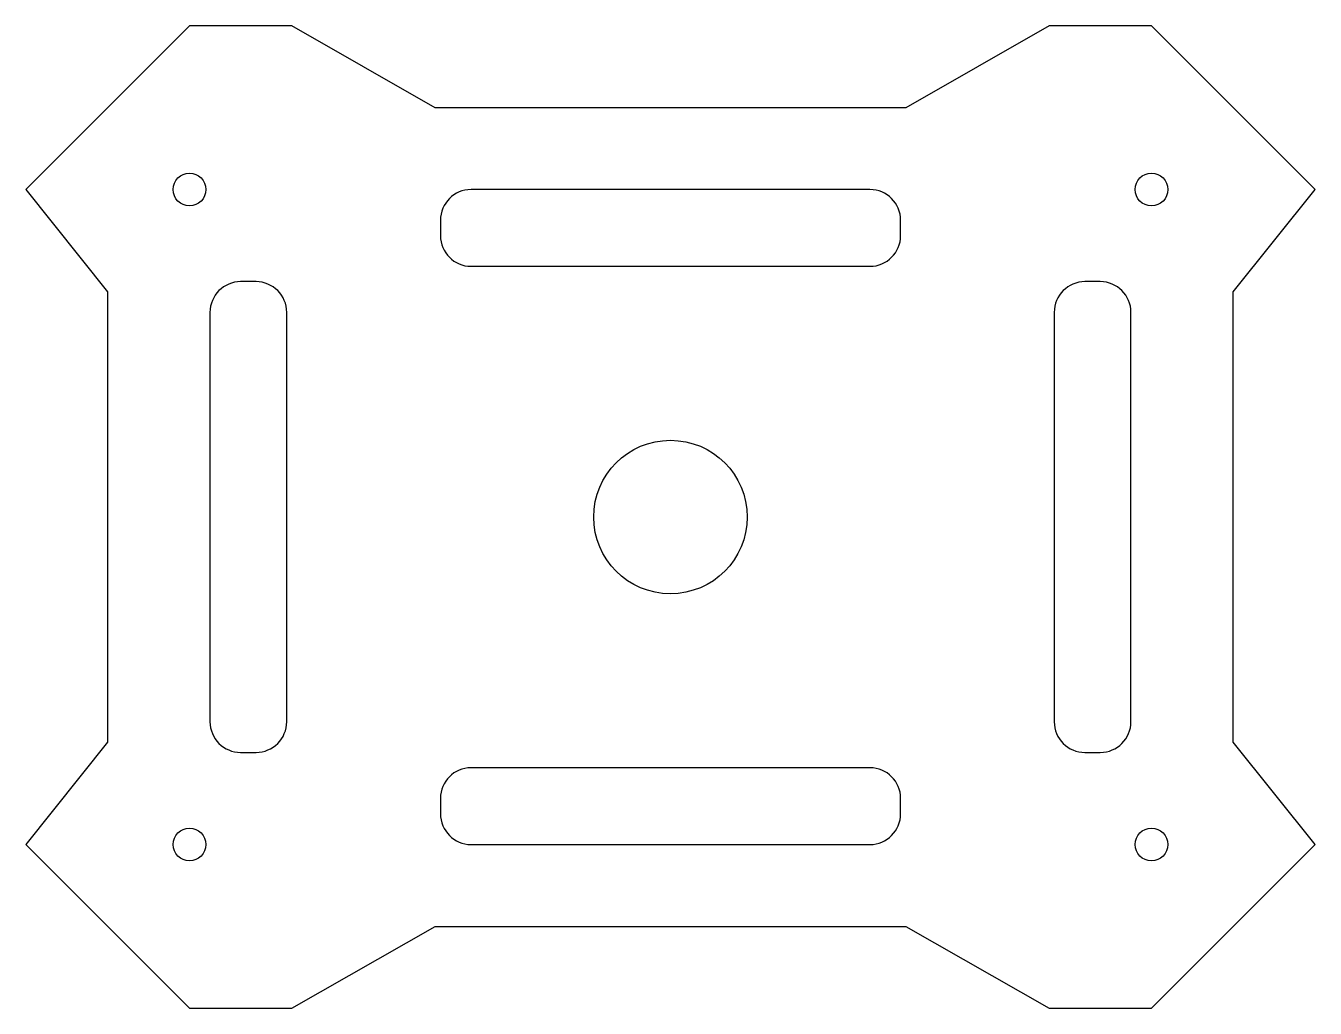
# Model space of a CAD drawing. Header units: millimetres. Extents: x -136 to -10, y -30 to 66.
import ezdxf

# ---------------------------------------------------------------- set-up
doc = ezdxf.new("R2010")
doc.units = ezdxf.units.MM

msp = doc.modelspace()

# ---------------------------------------------------------------- linework, layer by layer
at = {"color": 7, "linetype": 'Continuous', "lineweight": 25}
for p, q in [((-119.69, 65.99), (-135.69, 49.99)), ((-109.69, 65.99), (-119.69, 65.99)), ((-95.69, 57.99), (-109.69, 65.99)), ((-35.69, 65.99), (-49.69, 57.99)), ((-25.69, 65.99), (-35.69, 65.99)), ((-9.69, 49.99), (-25.69, 65.99)), ((-49.69, 57.99), (-95.69, 57.99)), ((-135.69, 49.99), (-127.69, 39.99)), ((-53.2, 49.99), (-92.17, 49.99)), ((-17.69, 39.99), (-9.69, 49.99)), ((-95.17, 46.99), (-95.17, 45.49)), ((-50.2, 45.49), (-50.2, 46.99)), ((-92.17, 42.49), (-53.2, 42.49)), ((-113.19, 40.99), (-114.69, 40.99)), ((-30.69, 40.99), (-32.19, 40.99)), ((-127.69, 39.99), (-127.69, -4.01)), ((-17.69, -4.01), (-17.69, 39.99)), ((-117.69, 37.99), (-117.69, -2.01)), ((-110.19, -2.01), (-110.19, 37.99)), ((-35.19, 37.99), (-35.19, -2.01)), ((-27.69, -2.01), (-27.69, 37.99)), ((-127.69, -4.01), (-135.69, -14.01)), ((-114.69, -5.01), (-113.19, -5.01)), ((-32.19, -5.01), (-30.69, -5.01)), ((-9.69, -14.01), (-17.69, -4.01)), ((-53.2, -6.51), (-92.17, -6.51)), ((-95.17, -9.51), (-95.17, -11.01)), ((-50.2, -11.01), (-50.2, -9.51)), ((-135.69, -14.01), (-119.69, -30.01)), ((-92.17, -14.01), (-53.2, -14.01)), ((-25.69, -30.01), (-9.69, -14.01)), ((-109.69, -30.01), (-95.69, -22.01)), ((-95.69, -22.01), (-49.69, -22.01)), ((-49.69, -22.01), (-35.69, -30.01)), ((-119.69, -30.01), (-109.69, -30.01)), ((-35.69, -30.01), (-25.69, -30.01))]:
    msp.add_line(p, q, dxfattribs=at)
for centre, radius in [((-119.69, 49.99), 1.6), ((-25.69, 49.99), 1.6), ((-72.69, 17.99), 7.5), ((-119.69, -14.01), 1.6), ((-25.69, -14.01), 1.6)]:
    msp.add_circle(centre, radius, dxfattribs=at)
for centre, start, end in [((-92.17, 46.99), 90, 180), ((-53.2, 46.99), 0, 90), ((-92.17, 45.49), 180, 270), ((-53.2, 45.49), 270, 0), ((-114.69, 37.99), 90, 180), ((-113.19, 37.99), 0, 90), ((-32.19, 37.99), 90, 180), ((-30.69, 37.99), 0, 90), ((-114.69, -2.01), 180, 270), ((-113.19, -2.01), 270, 0), ((-32.19, -2.01), 180, 270), ((-30.69, -2.01), 270, 0), ((-92.17, -9.51), 90, 180), ((-53.2, -9.51), 0, 90), ((-92.17, -11.01), 180, 270), ((-53.2, -11.01), 270, 0)]:
    msp.add_arc(centre, 3, start, end, dxfattribs=at)

doc.saveas('drawing.dxf')
